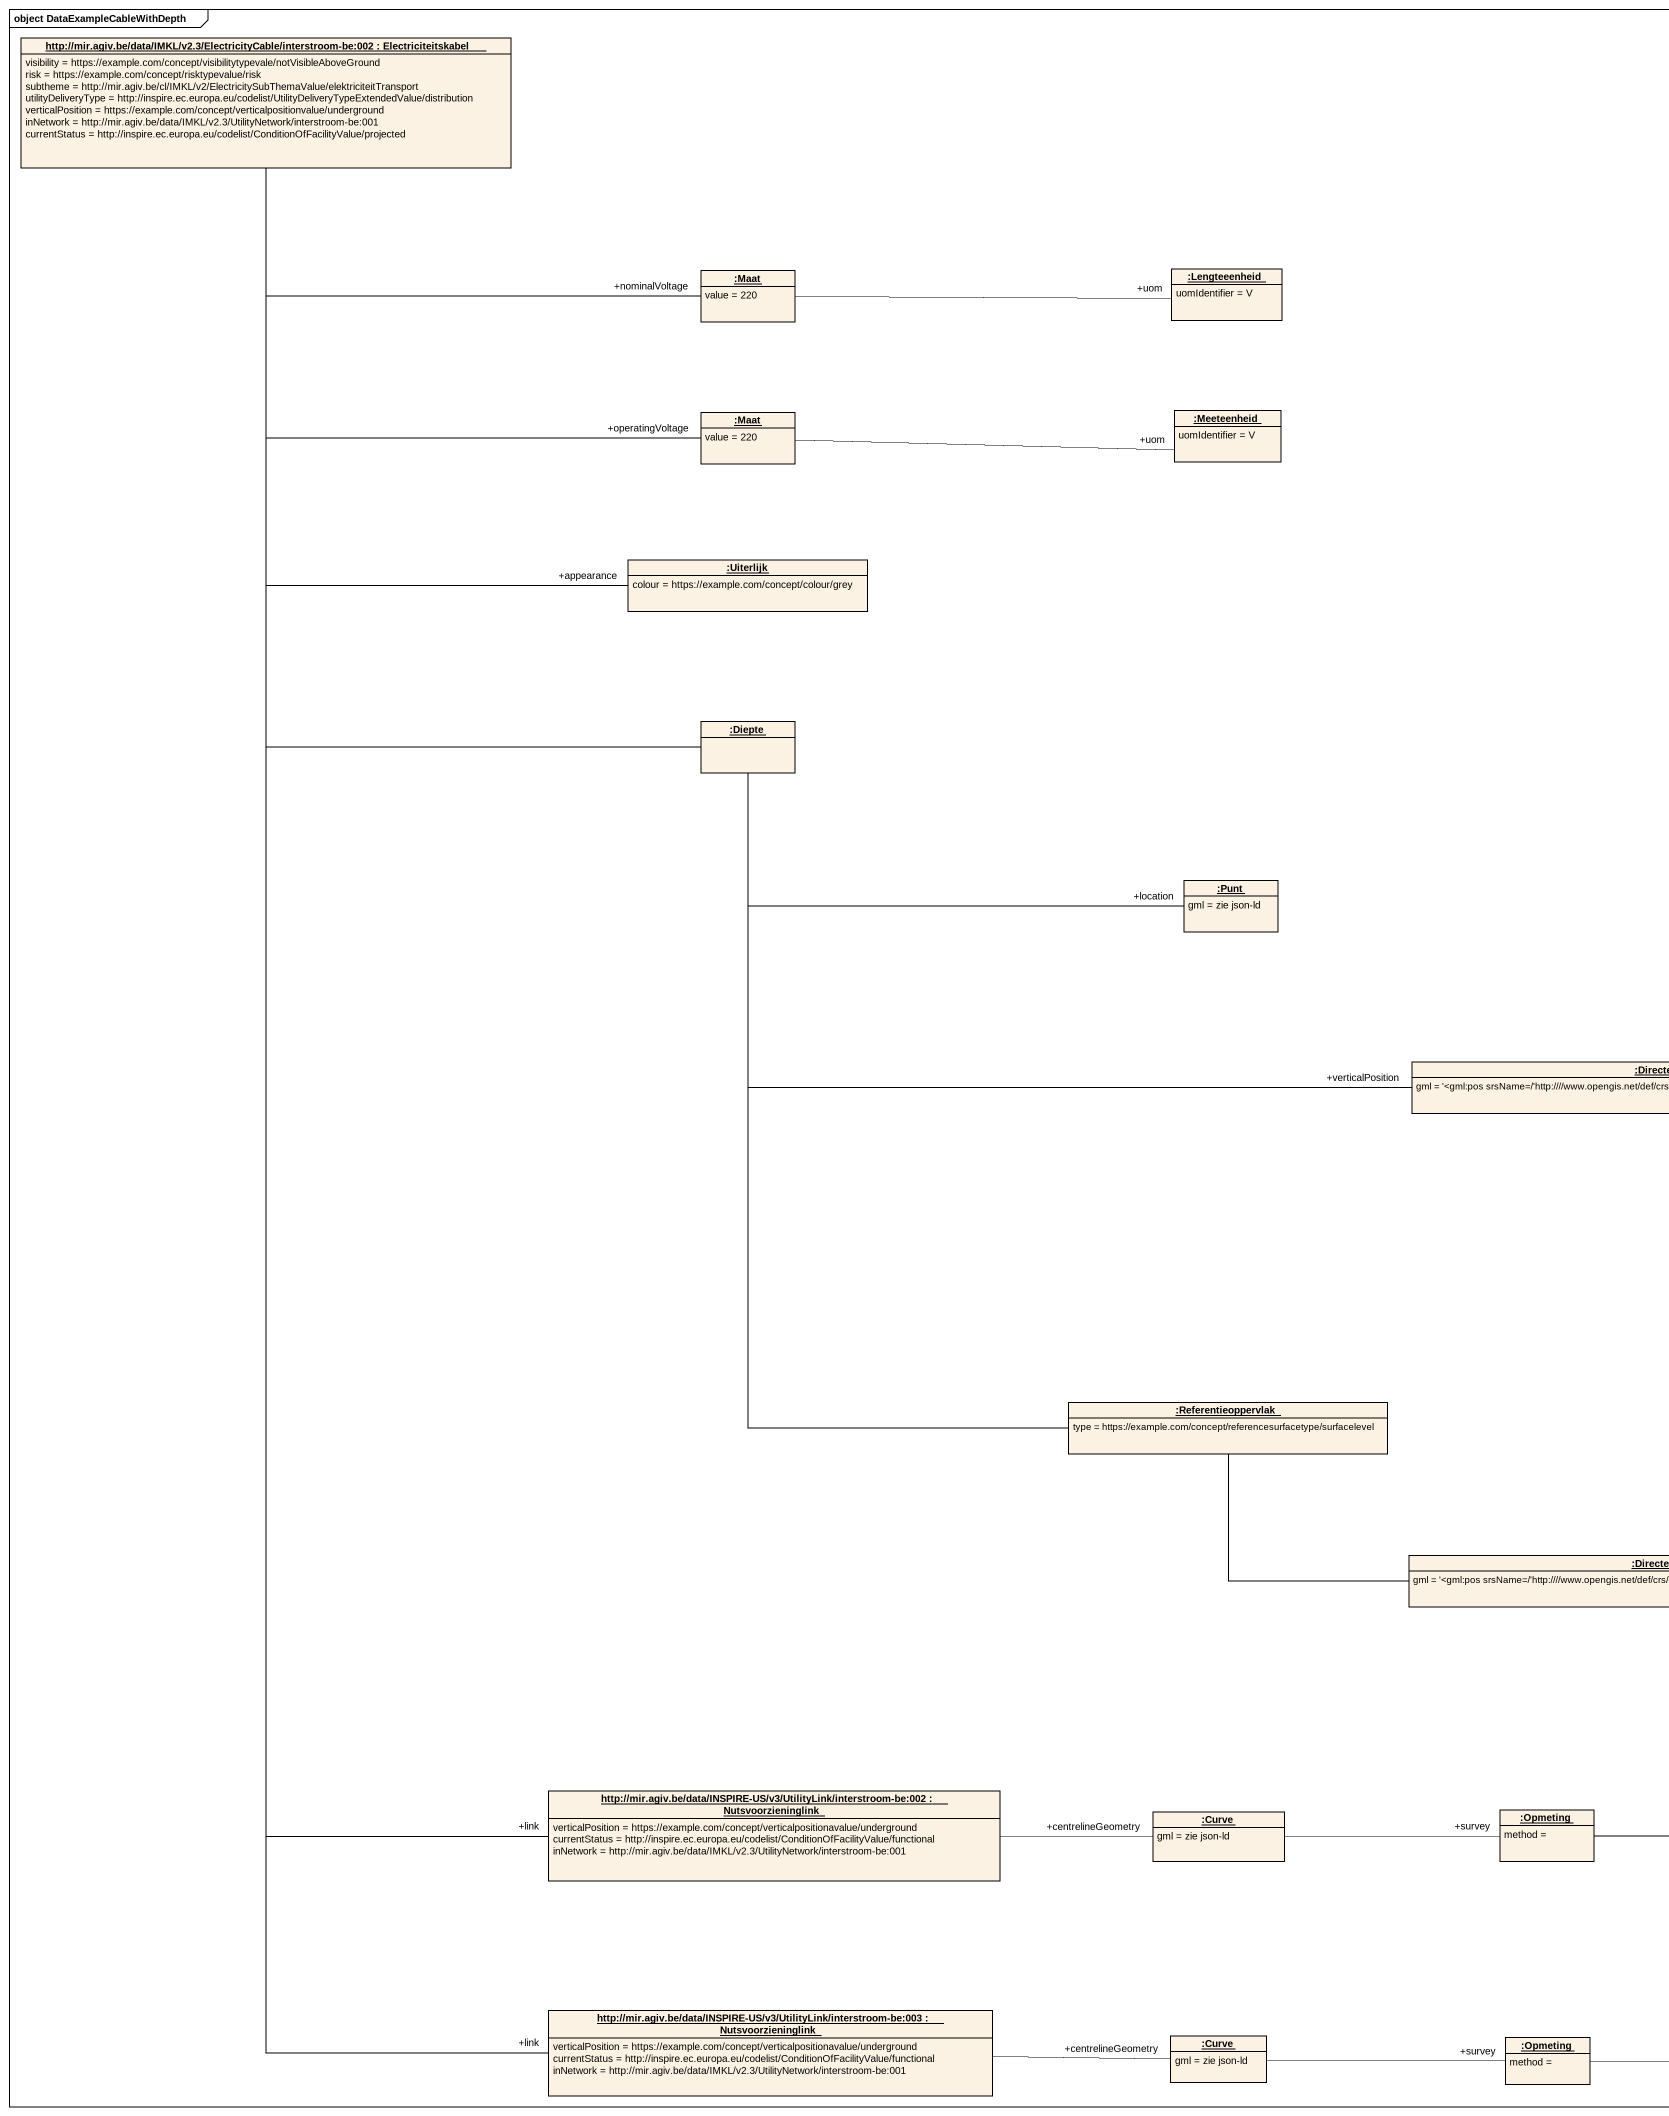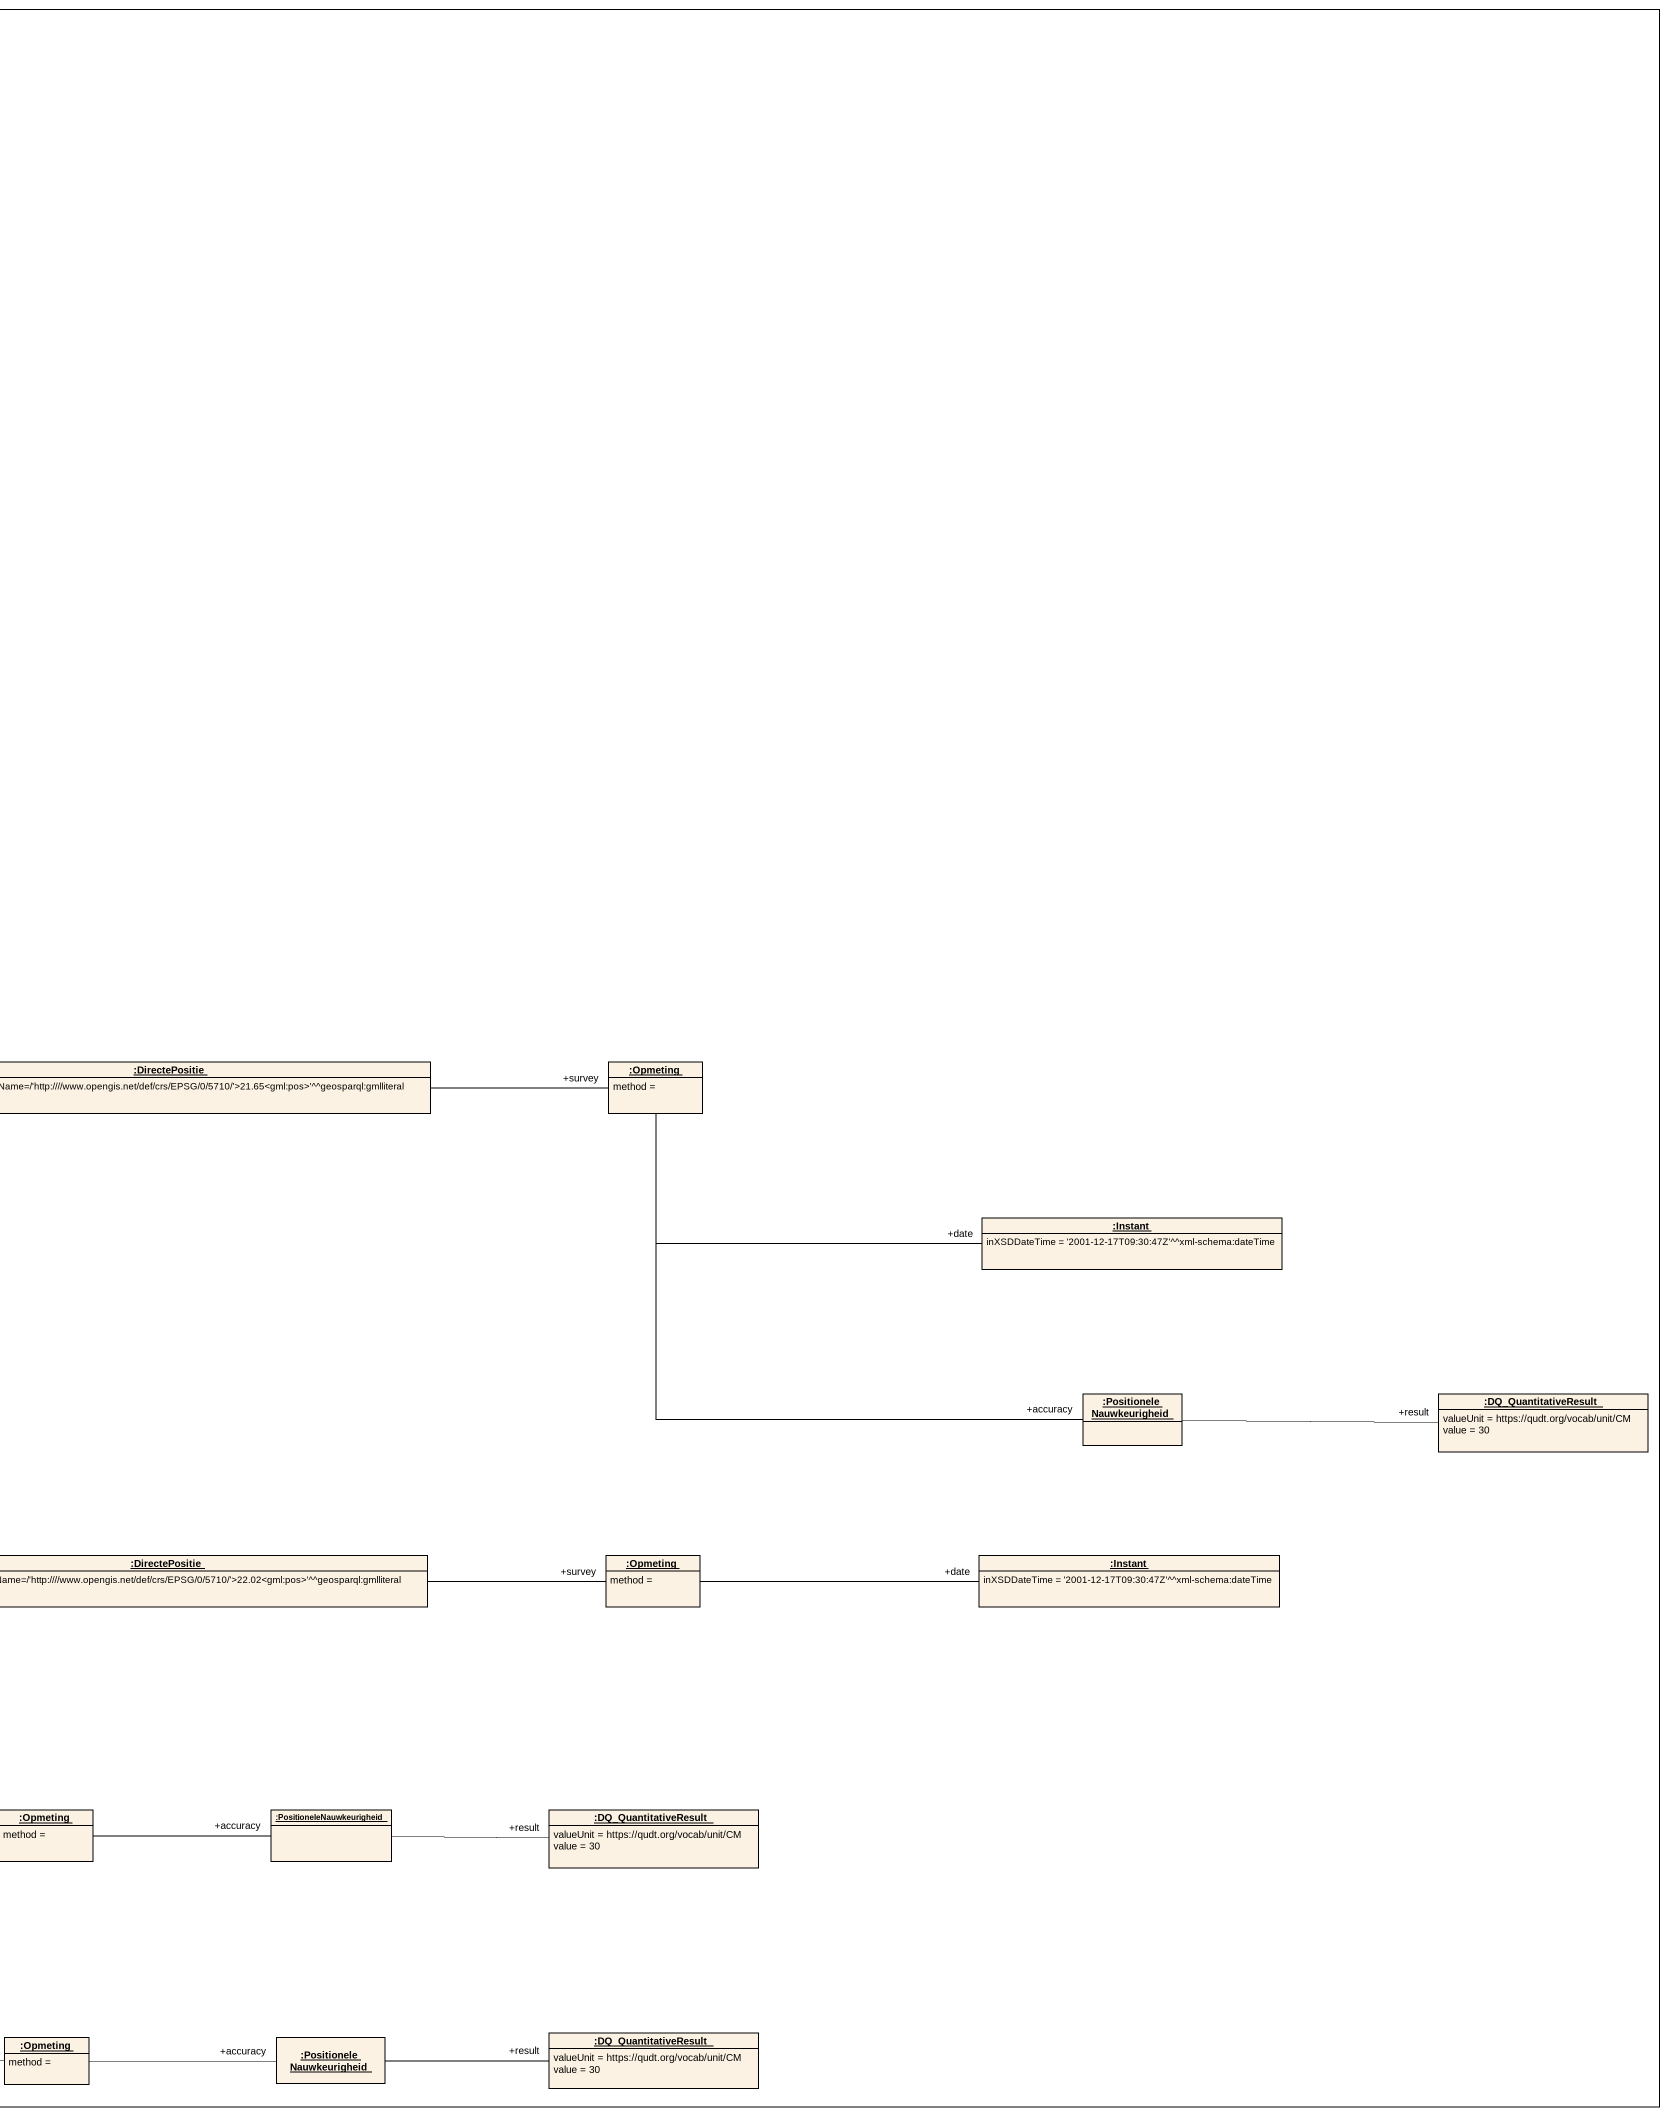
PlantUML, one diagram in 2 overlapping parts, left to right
@startuml
mainframe object DataExampleCableWithDepth
hide circle
hide empty members
object "http://mir.agiv.be/data/IMKL/v2.3/ElectricityCable/interstroom-be:002 : Electriciteitskabel" as http_mir_agiv_be_data_IMKL {
  visibility = https://example.com/concept/visibilitytypevale/notVisibleAboveGround
  risk = https://example.com/concept/risktypevalue/risk
  subtheme = http://mir.agiv.be/cl/IMKL/v2/ElectricitySubThemaValue/elektriciteitTransport
  utilityDeliveryType = http://inspire.ec.europa.eu/codelist/UtilityDeliveryTypeExtendedValue/distribution
  verticalPosition = https://example.com/concept/verticalpositionvalue/underground
  inNetwork = http://mir.agiv.be/data/IMKL/v2.3/UtilityNetwork/interstroom-be:001
  currentStatus = http://inspire.ec.europa.eu/codelist/ConditionOfFacilityValue/projected
}
object ":Maat" as Maat {
  value = 220
}
object ":Lengteeenheid" as Lengteeenheid {
  uomIdentifier = V
}
object ":Maat" as Maat_2 {
  value = 220
}
object ":Meeteenheid" as Meeteenheid {
  uomIdentifier = V
}
object ":Uiterlijk" as Uiterlijk {
  colour = https://example.com/concept/colour/grey
}
object ":Diepte" as Diepte
object ":Punt" as Punt {
  gml = zie json-ld
}
object ":DirectePositie" as DirectePositie {
  gml = '<gml:pos srsName=/'http:~//~//www.opengis.net/def/crs/EPSG/0/5710/'>21.65<gml:pos>'^^geosparql:gmlliteral
}
object ":Opmeting" as Opmeting {
  method =
}
object ":Instant" as Instant {
  inXSDDateTime = '2001-12-17T09:30:47Z'^^xml-schema:dateTime
}
object ":Referentieoppervlak" as Referentieoppervlak {
  type = https://example.com/concept/referencesurfacetype/surfacelevel
}
object ":PositioneleNauwkeurigheid" as PositioneleNauwkeurigheid
object ":DQ_QuantitativeResult" as DQ_QuantitativeResult {
  valueUnit = https://qudt.org/vocab/unit/CM
  value = 30
}
object ":DirectePositie" as DirectePositie_2 {
  gml = '<gml:pos srsName=/'http:~//~//www.opengis.net/def/crs/EPSG/0/5710/'>22.02<gml:pos>'^^geosparql:gmlliteral
}
object ":Opmeting" as Opmeting_2 {
  method =
}
object ":Instant" as Instant_2 {
  inXSDDateTime = '2001-12-17T09:30:47Z'^^xml-schema:dateTime
}
object "http://mir.agiv.be/data/INSPIRE-US/v3/UtilityLink/interstroom-be:002 : Nutsvoorzieninglink" as http_mir_agiv_be_data {
  verticalPosition = https://example.com/concept/verticalpositionavalue/underground
  currentStatus = http://inspire.ec.europa.eu/codelist/ConditionOfFacilityValue/functional
  inNetwork = http://mir.agiv.be/data/IMKL/v2.3/UtilityNetwork/interstroom-be:001
}
object ":Curve" as Curve {
  gml = zie json-ld
}
object ":Opmeting" as Opmeting_3 {
  method =
}
object ":PositioneleNauwkeurigheid" as PositioneleNauwkeurigheid_2
object ":DQ_QuantitativeResult" as DQ_QuantitativeResult_2 {
  valueUnit = https://qudt.org/vocab/unit/CM
  value = 30
}
object "http://mir.agiv.be/data/INSPIRE-US/v3/UtilityLink/interstroom-be:003 : Nutsvoorzieninglink" as http_mir_agiv_be_data_2 {
  verticalPosition = https://example.com/concept/verticalpositionavalue/underground
  currentStatus = http://inspire.ec.europa.eu/codelist/ConditionOfFacilityValue/functional
  inNetwork = http://mir.agiv.be/data/IMKL/v2.3/UtilityNetwork/interstroom-be:001
}
object ":Curve" as Curve_2 {
  gml = zie json-ld
}
object ":Opmeting" as Opmeting_4 {
  method =
}
object ":PositioneleNauwkeurigheid" as PositioneleNauwkeurigheid_3
object ":DQ_QuantitativeResult" as DQ_QuantitativeResult_3 {
  valueUnit = https://qudt.org/vocab/unit/CM
  value = 30
}
http_mir_agiv_be_data_IMKL -right- "+nominalVoltage" Maat
http_mir_agiv_be_data_IMKL -- "+operatingVoltage" Maat_2
http_mir_agiv_be_data_IMKL -- "+appearance" Uiterlijk
http_mir_agiv_be_data_IMKL -- Diepte
http_mir_agiv_be_data_IMKL -- "+link" http_mir_agiv_be_data
http_mir_agiv_be_data_IMKL -- "+link" http_mir_agiv_be_data_2
Maat -right- "+uom" Lengteeenheid
Maat_2 -right- "+uom" Meeteenheid
Diepte -right- "+location" Punt
Diepte -right- "+verticalPosition" DirectePositie
Diepte -- Referentieoppervlak
DirectePositie -right- "+survey" Opmeting
Opmeting -right- "+date" Instant
Opmeting -- "+accuracy" PositioneleNauwkeurigheid
Referentieoppervlak -right- DirectePositie_2
PositioneleNauwkeurigheid -right- "+result" DQ_QuantitativeResult
DirectePositie_2 -right- "+survey" Opmeting_2
Opmeting_2 -right- "+date" Instant_2
http_mir_agiv_be_data -right- "+centrelineGeometry" Curve
Curve -right- "+survey" Opmeting_3
Opmeting_3 -right- "+accuracy" PositioneleNauwkeurigheid_2
PositioneleNauwkeurigheid_2 -right- "+result" DQ_QuantitativeResult_2
http_mir_agiv_be_data_2 -right- "+centrelineGeometry" Curve_2
Curve_2 -right- "+survey" Opmeting_4
Opmeting_4 -right- "+accuracy" PositioneleNauwkeurigheid_3
PositioneleNauwkeurigheid_3 -right- "+result" DQ_QuantitativeResult_3
@enduml
